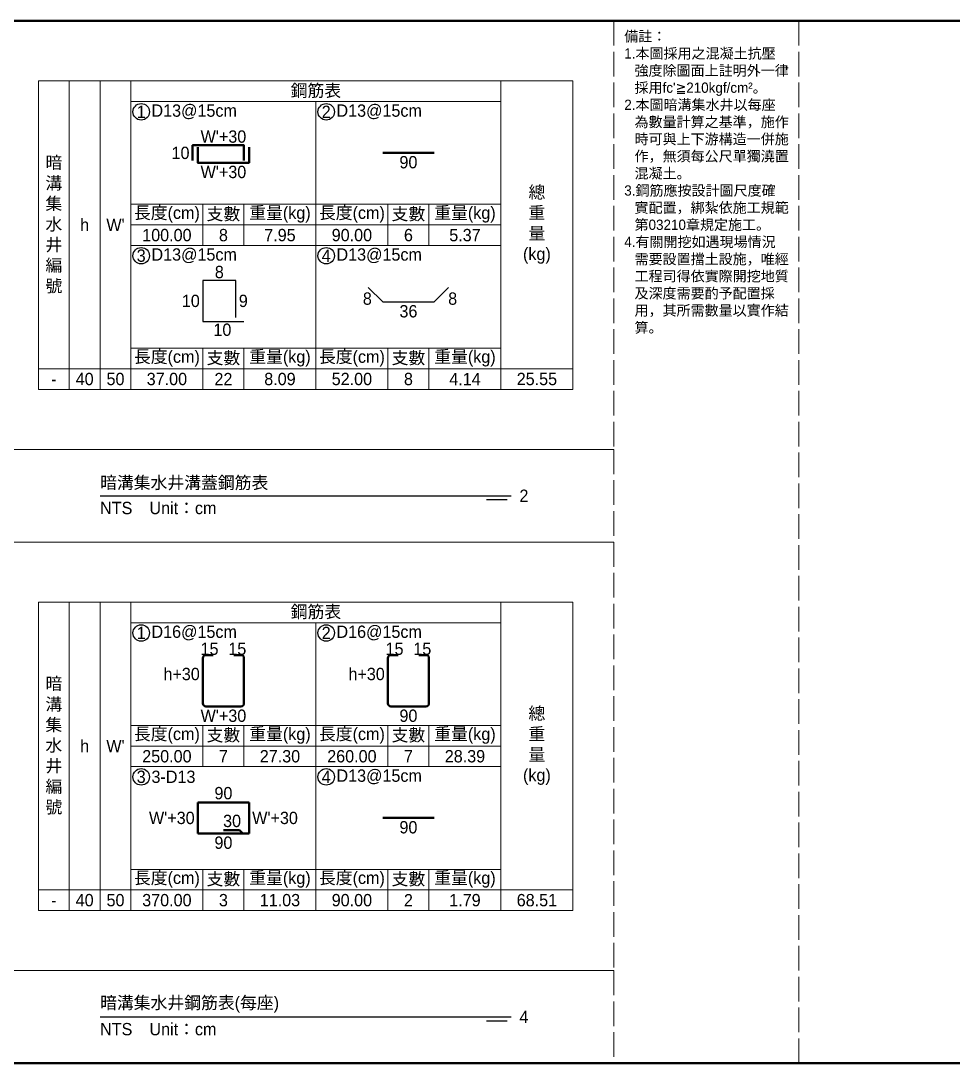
# Model space of a CAD drawing. Extents: x -7340 to 3675, y -3342 to 777.
# Drawn here: x -6939 to -6485, y -1264 to -757 of the extents above; entities that cross this region are included whole.
import ezdxf

# ---------------------------------------------------------------- set-up
doc = ezdxf.new("R2010")
doc.units = 0
doc.header["$MEASUREMENT"] = 0
doc.linetypes.add('ACAD_ISO02W100', pattern=[15, 12, -3])
for name, color, linetype, lineweight in [('一、1.基本-圖框', 7, 'Continuous', 20), ('一、3.基本-變更', 1, 'Continuous', 50), ('二、5.繪圖-鋼筋', 60, 'Continuous', 50)]:
    doc.layers.add(name, color=color, linetype=linetype, lineweight=lineweight)
doc.layers.add('一、4.基本-隱藏', color=9, linetype='ACAD_ISO02W100', lineweight=20, plot=False)
doc.layers.add('三、1.文字-說明文字', color=2, linetype='Continuous')
doc.layers.add('三、3.文字-註解文字', color=2, linetype='Continuous')
doc.styles.add('次圖名(詳圖)', font='MS PGothic.ttf', dxfattribs={"height": 6})
doc.styles.add('註解文字(詳圖)', font='MS PGothic.ttf', dxfattribs={"height": 5})

msp = doc.modelspace()

# ---------------------------------------------------------------- linework, layer by layer
at = {"layer": '一、1.基本-圖框'}
for points in [[(-6930, -926.25), (-6915, -926.25), (-6915, -786.25), (-6930, -786.25)], [(-6915, -926.25), (-6900, -926.25), (-6900, -786.25), (-6915, -786.25)], [(-6900, -926.25), (-6885, -926.25), (-6885, -786.25), (-6900, -786.25)], [(-6885, -796.25), (-6705, -796.25), (-6705, -786.25), (-6885, -786.25)], [(-6670, -926.25), (-6705, -926.25), (-6705, -786.25), (-6670, -786.25)], [(-6885, -796.25), (-6795, -796.25), (-6795, -846.25), (-6885, -846.25)], [(-6795, -796.25), (-6705, -796.25), (-6705, -846.25), (-6795, -846.25)], [(-6885, -846.25), (-6850, -846.25), (-6850, -856.25), (-6885, -856.25)], [(-6850, -846.25), (-6830, -846.25), (-6830, -856.25), (-6850, -856.25)], [(-6830, -846.25), (-6795, -846.25), (-6795, -856.25), (-6830, -856.25)], [(-6795, -846.25), (-6760, -846.25), (-6760, -856.25), (-6795, -856.25)], [(-6760, -846.25), (-6740, -846.25), (-6740, -856.25), (-6760, -856.25)], [(-6740, -846.25), (-6705, -846.25), (-6705, -856.25), (-6740, -856.25)], [(-6885, -856.25), (-6850, -856.25), (-6850, -866.25), (-6885, -866.25)], [(-6850, -856.25), (-6830, -856.25), (-6830, -866.25), (-6850, -866.25)], [(-6830, -856.25), (-6795, -856.25), (-6795, -866.25), (-6830, -866.25)], [(-6795, -856.25), (-6760, -856.25), (-6760, -866.25), (-6795, -866.25)], [(-6760, -856.25), (-6740, -856.25), (-6740, -866.25), (-6760, -866.25)], [(-6740, -856.25), (-6705, -856.25), (-6705, -866.25), (-6740, -866.25)], [(-6885, -866.25), (-6795, -866.25), (-6795, -916.25), (-6885, -916.25)], [(-6795, -866.25), (-6705, -866.25), (-6705, -916.25), (-6795, -916.25)], [(-6885, -916.25), (-6850, -916.25), (-6850, -926.25), (-6885, -926.25)], [(-6850, -916.25), (-6830, -916.25), (-6830, -926.25), (-6850, -926.25)], [(-6830, -916.25), (-6795, -916.25), (-6795, -926.25), (-6830, -926.25)], [(-6795, -916.25), (-6760, -916.25), (-6760, -926.25), (-6795, -926.25)], [(-6760, -916.25), (-6740, -916.25), (-6740, -926.25), (-6760, -926.25)], [(-6740, -916.25), (-6705, -916.25), (-6705, -926.25), (-6740, -926.25)], [(-6930, -926.25), (-6915, -926.25), (-6915, -936.25), (-6930, -936.25)], [(-6915, -926.25), (-6900, -926.25), (-6900, -936.25), (-6915, -936.25)], [(-6900, -926.25), (-6885, -926.25), (-6885, -936.25), (-6900, -936.25)], [(-6885, -926.25), (-6850, -926.25), (-6850, -936.25), (-6885, -936.25)], [(-6850, -926.25), (-6830, -926.25), (-6830, -936.25), (-6850, -936.25)], [(-6830, -926.25), (-6795, -926.25), (-6795, -936.25), (-6830, -936.25)], [(-6795, -926.25), (-6760, -926.25), (-6760, -936.25), (-6795, -936.25)], [(-6760, -926.25), (-6740, -926.25), (-6740, -936.25), (-6760, -936.25)], [(-6740, -926.25), (-6705, -926.25), (-6705, -936.25), (-6740, -936.25)], [(-6705, -926.25), (-6670, -926.25), (-6670, -936.25), (-6705, -936.25)], [(-6930, -1179.75), (-6915, -1179.75), (-6915, -1039.75), (-6930, -1039.75)], [(-6915, -1179.75), (-6900, -1179.75), (-6900, -1039.75), (-6915, -1039.75)], [(-6900, -1179.75), (-6885, -1179.75), (-6885, -1039.75), (-6900, -1039.75)], [(-6885, -1049.75), (-6705, -1049.75), (-6705, -1039.75), (-6885, -1039.75)], [(-6670, -1179.75), (-6705, -1179.75), (-6705, -1039.75), (-6670, -1039.75)], [(-6885, -1049.75), (-6795, -1049.75), (-6795, -1099.75), (-6885, -1099.75)], [(-6795, -1049.75), (-6705, -1049.75), (-6705, -1099.75), (-6795, -1099.75)], [(-6885, -1099.75), (-6850, -1099.75), (-6850, -1109.75), (-6885, -1109.75)], [(-6850, -1099.75), (-6830, -1099.75), (-6830, -1109.75), (-6850, -1109.75)], [(-6830, -1099.75), (-6795, -1099.75), (-6795, -1109.75), (-6830, -1109.75)], [(-6795, -1099.75), (-6760, -1099.75), (-6760, -1109.75), (-6795, -1109.75)], [(-6760, -1099.75), (-6740, -1099.75), (-6740, -1109.75), (-6760, -1109.75)], [(-6740, -1099.75), (-6705, -1099.75), (-6705, -1109.75), (-6740, -1109.75)], [(-6885, -1109.75), (-6850, -1109.75), (-6850, -1119.75), (-6885, -1119.75)], [(-6850, -1109.75), (-6830, -1109.75), (-6830, -1119.75), (-6850, -1119.75)], [(-6830, -1109.75), (-6795, -1109.75), (-6795, -1119.75), (-6830, -1119.75)], [(-6795, -1109.75), (-6760, -1109.75), (-6760, -1119.75), (-6795, -1119.75)], [(-6760, -1109.75), (-6740, -1109.75), (-6740, -1119.75), (-6760, -1119.75)], [(-6740, -1109.75), (-6705, -1109.75), (-6705, -1119.75), (-6740, -1119.75)], [(-6885, -1119.75), (-6795, -1119.75), (-6795, -1169.75), (-6885, -1169.75)], [(-6795, -1119.75), (-6705, -1119.75), (-6705, -1169.75), (-6795, -1169.75)], [(-6885, -1169.75), (-6850, -1169.75), (-6850, -1179.75), (-6885, -1179.75)], [(-6850, -1169.75), (-6830, -1169.75), (-6830, -1179.75), (-6850, -1179.75)], [(-6830, -1169.75), (-6795, -1169.75), (-6795, -1179.75), (-6830, -1179.75)], [(-6795, -1169.75), (-6760, -1169.75), (-6760, -1179.75), (-6795, -1179.75)], [(-6760, -1169.75), (-6740, -1169.75), (-6740, -1179.75), (-6760, -1179.75)], [(-6740, -1169.75), (-6705, -1169.75), (-6705, -1179.75), (-6740, -1179.75)], [(-6930, -1179.75), (-6915, -1179.75), (-6915, -1189.75), (-6930, -1189.75)], [(-6915, -1179.75), (-6900, -1179.75), (-6900, -1189.75), (-6915, -1189.75)], [(-6900, -1179.75), (-6885, -1179.75), (-6885, -1189.75), (-6900, -1189.75)], [(-6885, -1179.75), (-6850, -1179.75), (-6850, -1189.75), (-6885, -1189.75)], [(-6850, -1179.75), (-6830, -1179.75), (-6830, -1189.75), (-6850, -1189.75)], [(-6830, -1179.75), (-6795, -1179.75), (-6795, -1189.75), (-6830, -1189.75)], [(-6795, -1179.75), (-6760, -1179.75), (-6760, -1189.75), (-6795, -1189.75)], [(-6760, -1179.75), (-6740, -1179.75), (-6740, -1189.75), (-6760, -1189.75)], [(-6740, -1179.75), (-6705, -1179.75), (-6705, -1189.75), (-6740, -1189.75)], [(-6705, -1179.75), (-6670, -1179.75), (-6670, -1189.75), (-6705, -1189.75)]]:
    msp.add_lwpolyline(points, close=True, dxfattribs=at)
at = {"layer": '一、3.基本-變更'}
msp.add_lwpolyline([(-7340, -757), (-3920, -757), (-3920, -1264), (-7340, -1264)], close=True, dxfattribs=at)
at = {"layer": '一、4.基本-隱藏'}
for points in [[(-7340, -757), (-6560, -757), (-6560, -1264), (-7340, -1264)], [(-6950, -757), (-6650, -757), (-6650, -965.5), (-6950, -965.5)], [(-6950, -965.5), (-6650, -965.5), (-6650, -1010.5), (-6950, -1010.5)], [(-6950, -1010.5), (-6650, -1010.5), (-6650, -1219), (-6950, -1219)], [(-6950, -1219), (-6650, -1219), (-6650, -1264), (-6950, -1264)]]:
    msp.add_lwpolyline(points, close=True, dxfattribs=at)
msp.add_lwpolyline([(-7340, -1264), (-6560, -1264)], dxfattribs=at)
at = {"layer": '三、3.文字-註解文字'}
for points in [[(-6834, -901.25), (-6834, -883.25), (-6850, -883.25), (-6850, -903.25), (-6830, -903.25)], [(-6769.571, -886.679), (-6762.5, -893.75), (-6737.5, -893.75), (-6730.429, -886.679)], [(-6900, -988), (-6700, -988)], [(-6702, -990), (-6712, -990)], [(-6900, -1241.5), (-6700, -1241.5)], [(-6702, -1243.5), (-6712, -1243.5)]]:
    msp.add_lwpolyline(points, dxfattribs=at)
for centre in [(-6880, -801.25), (-6790, -801.25), (-6880, -871.25), (-6790, -871.25), (-6880, -1054.75), (-6790, -1054.75), (-6880, -1124.75), (-6790, -1124.75)]:
    msp.add_circle(centre, 4, dxfattribs=at)
at = {"layer": '二、5.繪圖-鋼筋'}
for points in [[(-6855, -825), (-6855, -817.5), (-6830, -817.5), (-6830, -825)], [(-6852.5, -818.5), (-6852.5, -826), (-6827.5, -826), (-6827.5, -818.5)], [(-6762.5, -821.25), (-6737.5, -821.25)], [(-6852.5, -1137.25), (-6827.5, -1137.25)], [(-6852.5, -1137.25), (-6852.5, -1152.25)], [(-6827.5, -1137.25), (-6827.5, -1152.25)], [(-6762.5, -1144.75), (-6737.5, -1144.75)], [(-6840, -1150.75), (-6832.188, -1150.75), (-6830.625, -1152.25)], [(-6852.5, -1152.25), (-6827.5, -1152.25)]]:
    msp.add_lwpolyline(points, dxfattribs=at)
for points in [[(-6845, -1065.5), (-6848.5, -1065.5, 0.4142136), (-6850, -1067), (-6850, -1089, 0.4142136), (-6848.5, -1090.5), (-6831.5, -1090.5, 0.4142136), (-6830, -1089), (-6830, -1067, 0.4142136), (-6831.5, -1065.5), (-6835, -1065.5)], [(-6755, -1065.5), (-6758.5, -1065.5, 0.4142136), (-6760, -1067), (-6760, -1089, 0.4142136), (-6758.5, -1090.5), (-6741.5, -1090.5, 0.4142136), (-6740, -1089), (-6740, -1067, 0.4142136), (-6741.5, -1065.5), (-6745, -1065.5)]]:
    msp.add_lwpolyline(points, format="xyb", dxfattribs=at)

# ---------------------------------------------------------------- texts
at = {"layer": '一、1.基本-圖框', "char_height": 6, "attachment_point": 5, "style": '註解文字(詳圖)'}
for s, width, insert in [('{\\fMS PGothic|b0|i0|c128|p34;鋼筋表}', 94.24964, (-6795, -791.25)), ('暗溝集水井{\\fMS PGothic|b0|i0|c128|p34;編號}', 12.98354, (-6922.5, -856.25)), ('{\\fMS PGothic|b0|i0|c128|p34;總重量(kg)}', 6, (-6687.5, -856.25)), ('{\\fMS PGothic|b0|i0|c128|p34;長度(cm)}', 35.02324, (-6867.5, -851.25)), ('{\\fMS PGothic|b0|i0|c128|p34;重量(kg)}', 30.27214, (-6812.5, -851.25)), ('{\\fMS PGothic|b0|i0|c128|p34;長度(cm)}', 35.02324, (-6777.5, -851.25)), ('{\\fMS PGothic|b0|i0|c128|p34;重量(kg)}', 30.27214, (-6722.5, -851.25)), ('{\\fMS PGothic|b0|i0|c128|p34;支數}', 19.27354, (-6840, -851.25)), ('{\\fMS PGothic|b0|i0|c128|p34;支數}', 19.27354, (-6750, -851.25)), ('{\\fMS PGothic|b0|i0|c128|p34;h}', 12.98354, (-6907.5, -856.25)), ("W'", 22.32258, (-6892.5, -856.25)), ('{\\fMS PGothic|b0|i0|c128|p34;長度(cm)}', 35.02324, (-6867.5, -921.25)), ('{\\fMS PGothic|b0|i0|c128|p34;支數}', 19.27354, (-6840, -921.25)), ('{\\fMS PGothic|b0|i0|c128|p34;重量(kg)}', 30.27214, (-6812.5, -921.25)), ('{\\fMS PGothic|b0|i0|c128|p34;長度(cm)}', 35.02324, (-6777.5, -921.25)), ('{\\fMS PGothic|b0|i0|c128|p34;支數}', 19.27354, (-6750, -921.25)), ('{\\fMS PGothic|b0|i0|c128|p34;重量(kg)}', 30.27214, (-6722.5, -921.25)), ('{\\fMS PGothic|b0|i0|c128|p34;鋼筋表}', 94.24964, (-6795, -1044.75)), ('暗溝集水井{\\fMS PGothic|b0|i0|c128|p34;編號}', 12.98354, (-6922.5, -1109.75)), ('{\\fMS PGothic|b0|i0|c128|p34;總重量(kg)}', 6, (-6687.5, -1109.75)), ('{\\fMS PGothic|b0|i0|c128|p34;長度(cm)}', 35.02324, (-6867.5, -1104.75)), ('{\\fMS PGothic|b0|i0|c128|p34;重量(kg)}', 30.27214, (-6812.5, -1104.75)), ('{\\fMS PGothic|b0|i0|c128|p34;長度(cm)}', 35.02324, (-6777.5, -1104.75)), ('{\\fMS PGothic|b0|i0|c128|p34;重量(kg)}', 30.27214, (-6722.5, -1104.75)), ('{\\fMS PGothic|b0|i0|c128|p34;支數}', 19.27354, (-6840, -1104.75)), ('{\\fMS PGothic|b0|i0|c128|p34;支數}', 19.27354, (-6750, -1104.75)), ('{\\fMS PGothic|b0|i0|c128|p34;h}', 12.98354, (-6907.5, -1109.75)), ("W'", 22.32258, (-6892.5, -1109.75)), ('{\\fMS PGothic|b0|i0|c128|p34;長度(cm)}', 35.02324, (-6867.5, -1174.75)), ('{\\fMS PGothic|b0|i0|c128|p34;支數}', 19.27354, (-6840, -1174.75)), ('{\\fMS PGothic|b0|i0|c128|p34;重量(kg)}', 30.27214, (-6812.5, -1174.75)), ('{\\fMS PGothic|b0|i0|c128|p34;長度(cm)}', 35.02324, (-6777.5, -1174.75)), ('{\\fMS PGothic|b0|i0|c128|p34;支數}', 19.27354, (-6750, -1174.75)), ('{\\fMS PGothic|b0|i0|c128|p34;重量(kg)}', 30.27214, (-6722.5, -1174.75))]:
    msp.add_mtext_dynamic_manual_height_columns(s, width=width, gutter_width=30, heights=[0], dxfattribs=dict(at, insert=insert))
at = {"layer": '三、1.文字-說明文字', "insert": (-6645, -762), "char_height": 5, "attachment_point": 1, "style": '註解文字(詳圖)'}
msp.add_mtext_dynamic_manual_height_columns("{\\fMS PGothic|b0|i0|c128|p34;備註：\\P\\pi-5,l5;1.本圖採用之混凝土抗壓強度除圖面上註明外一律採用fc'≧210kgf/cm²。\\P2.本圖暗溝集水井以每座為數量計算之基準，施作時可與上下游構造一併施作，無須每公尺單獨澆置混凝土。\\P3.鋼筋應按設計圖尺度確實配置，綁紮依施工規範第03210章規定施工。\\P4.有關開挖如遇現場情況需要設置擋土設施，唯經工程司得依實際開挖地質及深度需要酌予配置採用，其所需數量以實作結算。}", width=80, gutter_width=30, heights=[0], dxfattribs=at)
at = {"layer": '三、3.文字-註解文字', "char_height": 6}
for s, width, gutter_width, insert, attachment_point, style in [('1', 8.38231, 30, (-6880, -801.25), 5, '註解文字(詳圖)'), ('D13@15cm', 6.06582, 30, (-6875, -801.25), 4, '註解文字(詳圖)'), ('2', 8.38231, 30, (-6790, -801.25), 5, '註解文字(詳圖)'), ('{\\fMS PGothic|b0|i0|c128|p34;D1}3{\\fMS PGothic|b0|i0|c128|p34;@}1{\\fMS PGothic|b0|i0|c128|p34;5cm}', 6.06582, 30, (-6785, -801.25), 4, '註解文字(詳圖)'), ('100.00', 9.06048, 30, (-6867.5, -861.25), 5, '註解文字(詳圖)'), ('8', 9.06048, 30, (-6840, -861.25), 5, '註解文字(詳圖)'), ('7.95', 9.06048, 30, (-6812.5, -861.25), 5, '註解文字(詳圖)'), ('90.00', 9.06048, 30, (-6777.5, -861.25), 5, '註解文字(詳圖)'), ('6', 9.06048, 30, (-6750, -861.25), 5, '註解文字(詳圖)'), ('5.37', 9.06048, 30, (-6722.5, -861.25), 5, '註解文字(詳圖)'), ('3', 8.38231, 30, (-6880, -871.25), 5, '註解文字(詳圖)'), ('D13@15cm', 6.06582, 30, (-6875, -871.25), 4, '註解文字(詳圖)'), ('4', 8.38231, 30, (-6790, -871.25), 5, '註解文字(詳圖)'), ('D13@15cm', 6.06582, 30, (-6785, -871.25), 4, '註解文字(詳圖)'), ('-', 9.06048, 30, (-6922.5, -931.25), 5, '註解文字(詳圖)'), ('40', 9.06048, 30, (-6907.5, -931.25), 5, '註解文字(詳圖)'), ('50', 9.06048, 30, (-6892.5, -931.25), 5, '註解文字(詳圖)'), ('37.00', 9.06048, 30, (-6867.5, -931.25), 5, '註解文字(詳圖)'), ('22', 9.06048, 30, (-6840, -931.25), 5, '註解文字(詳圖)'), ('8.09', 9.06048, 30, (-6812.5, -931.25), 5, '註解文字(詳圖)'), ('52.00', 9.06048, 30, (-6777.5, -931.25), 5, '註解文字(詳圖)'), ('8', 9.06048, 30, (-6750, -931.25), 5, '註解文字(詳圖)'), ('4.14', 9.06048, 30, (-6722.5, -931.25), 5, '註解文字(詳圖)'), ('25.55', 9.06048, 30, (-6687.5, -931.25), 5, '註解文字(詳圖)'), ('{\\fMS PGothic|b0|i0|c128|p34;暗溝}集水井{\\fMS PGothic|b0|i0|c128|p34;溝蓋鋼筋表}', 134.12151, 15, (-6900, -982), 4, '次圖名(詳圖)'), ('2', 3, 15, (-6696, -988), 4, '次圖名(詳圖)'), ('NTS{\\fMS PGothic|b0|i0|c128|p34;^IUnit：cm}', 136.03259, 15, (-6900, -994), 4, '次圖名(詳圖)'), ('1', 8.38231, 30, (-6880, -1054.75), 5, '註解文字(詳圖)'), ('{\\fMS PGothic|b0|i0|c128|p34;D1}6{\\fMS PGothic|b0|i0|c128|p34;@15cm}', 6.06582, 30, (-6875, -1054.75), 4, '註解文字(詳圖)'), ('2', 8.38231, 30, (-6790, -1054.75), 5, '註解文字(詳圖)'), ('{\\fMS PGothic|b0|i0|c128|p34;D1}6{\\fMS PGothic|b0|i0|c128|p34;@15cm}', 6.06582, 30, (-6785, -1054.75), 4, '註解文字(詳圖)'), ('250.00', 9.06048, 30, (-6867.5, -1114.75), 5, '註解文字(詳圖)'), ('7', 9.06048, 30, (-6840, -1114.75), 5, '註解文字(詳圖)'), ('27.30', 9.06048, 30, (-6812.5, -1114.75), 5, '註解文字(詳圖)'), ('260.00', 9.06048, 30, (-6777.5, -1114.75), 5, '註解文字(詳圖)'), ('7', 9.06048, 30, (-6750, -1114.75), 5, '註解文字(詳圖)'), ('28.39', 9.06048, 30, (-6722.5, -1114.75), 5, '註解文字(詳圖)'), ('3', 8.38231, 30, (-6880, -1124.75), 5, '註解文字(詳圖)'), ('3-{\\fMS PGothic|b0|i0|c128|p34;D13}', 6.06582, 30, (-6875, -1124.75), 4, '註解文字(詳圖)'), ('4', 8.38231, 30, (-6790, -1124.75), 5, '註解文字(詳圖)'), ('D13@15cm', 6.06582, 30, (-6785, -1124.75), 4, '註解文字(詳圖)'), ('-', 9.06048, 30, (-6922.5, -1184.75), 5, '註解文字(詳圖)'), ('40', 9.06048, 30, (-6907.5, -1184.75), 5, '註解文字(詳圖)'), ('50', 9.06048, 30, (-6892.5, -1184.75), 5, '註解文字(詳圖)'), ('370.00', 9.06048, 30, (-6867.5, -1184.75), 5, '註解文字(詳圖)'), ('3', 9.06048, 30, (-6840, -1184.75), 5, '註解文字(詳圖)'), ('11.03', 9.06048, 30, (-6812.5, -1184.75), 5, '註解文字(詳圖)'), ('90.00', 9.06048, 30, (-6777.5, -1184.75), 5, '註解文字(詳圖)'), ('2', 9.06048, 30, (-6750, -1184.75), 5, '註解文字(詳圖)'), ('1.79', 9.06048, 30, (-6722.5, -1184.75), 5, '註解文字(詳圖)'), ('68.51', 9.06048, 30, (-6687.5, -1184.75), 5, '註解文字(詳圖)'), ('{\\fMS PGothic|b0|i0|c128|p34;暗溝集水井鋼筋表(每座)}', 134.12151, 15, (-6900, -1235.5), 4, '次圖名(詳圖)'), ('4', 3, 15, (-6696, -1241.5), 4, '次圖名(詳圖)'), ('NTS{\\fMS PGothic|b0|i0|c128|p34;^IUnit：cm}', 136.03259, 15, (-6900, -1247.5), 4, '次圖名(詳圖)')]:
    msp.add_mtext_dynamic_manual_height_columns(s, width=width, gutter_width=gutter_width, heights=[0], dxfattribs=dict(at, insert=insert, attachment_point=attachment_point, style=style))
at = {"layer": '二、5.繪圖-鋼筋', "char_height": 6, "style": '註解文字(詳圖)'}
for s, width, insert, attachment_point in [("{\\fMS PGothic|b0|i0|c128|p34;W'}+3{\\fMS PGothic|b0|i0|c128|p34;0}", 3.56631, (-6840, -810.277), 2), ('{\\fMS PGothic|b0|i0|c128|p34;10}', 8.87231, (-6856.5, -821.25), 6), ('90', 3.56631, (-6750, -822.75), 2), ("{\\fMS PGothic|b0|i0|c128|p34;W'}+3{\\fMS PGothic|b0|i0|c128|p34;0}", 3.56631, (-6840, -827.5), 2), ('{\\fMS PGothic|b0|i0|c128|p34;8}', 3.56631, (-6842, -882.25), 8), ('{\\fMS PGothic|b0|i0|c128|p34;10}', 8.87231, (-6851.5, -893.25), 6), ('9', 8.87231, (-6832.5, -893.25), 4), ('8', 3.56631, (-6769.978, -889.106), 2), ('8', 3.56631, (-6728.482, -889.106), 2), ('36', 3.56631, (-6750, -895.25), 2), ('10', 3.56631, (-6840.5, -904.25), 2), ('15', 8.87231, (-6846.75, -1065.5), 8), ('15', 8.87231, (-6833.25, -1065.5), 8), ('15', 8.87231, (-6756.75, -1065.5), 8), ('15', 8.87231, (-6743.25, -1065.5), 8), ('{\\fMS PGothic|b0|i0|c128|p34;h+}3{\\fMS PGothic|b0|i0|c128|p34;0}', 8.87231, (-6851.5, -1074.75), 6), ('{\\fMS PGothic|b0|i0|c128|p34;h+}3{\\fMS PGothic|b0|i0|c128|p34;0}', 8.87231, (-6761.5, -1074.75), 6), ("{\\fMS PGothic|b0|i0|c128|p34;W'+}3{\\fMS PGothic|b0|i0|c128|p34;0}", 3.56631, (-6840, -1092), 2), ('90', 3.56631, (-6750, -1092), 2), ('{\\fMS PGothic|b0|i0|c128|p34;90}', 3.56631, (-6840, -1135.75), 8), ("W'+30", 3.56631, (-6854, -1144.75), 6), ('30', 3.56631, (-6835.792, -1149.25), 8), ("W'+30", 3.56631, (-6826, -1144.75), 4), ('90', 3.56631, (-6750, -1146.25), 2), ('90', 3.56631, (-6840, -1153.75), 2)]:
    msp.add_mtext_dynamic_manual_height_columns(s, width=width, gutter_width=30, heights=[0], dxfattribs=dict(at, insert=insert, attachment_point=attachment_point))

doc.saveas('drawing.dxf')
